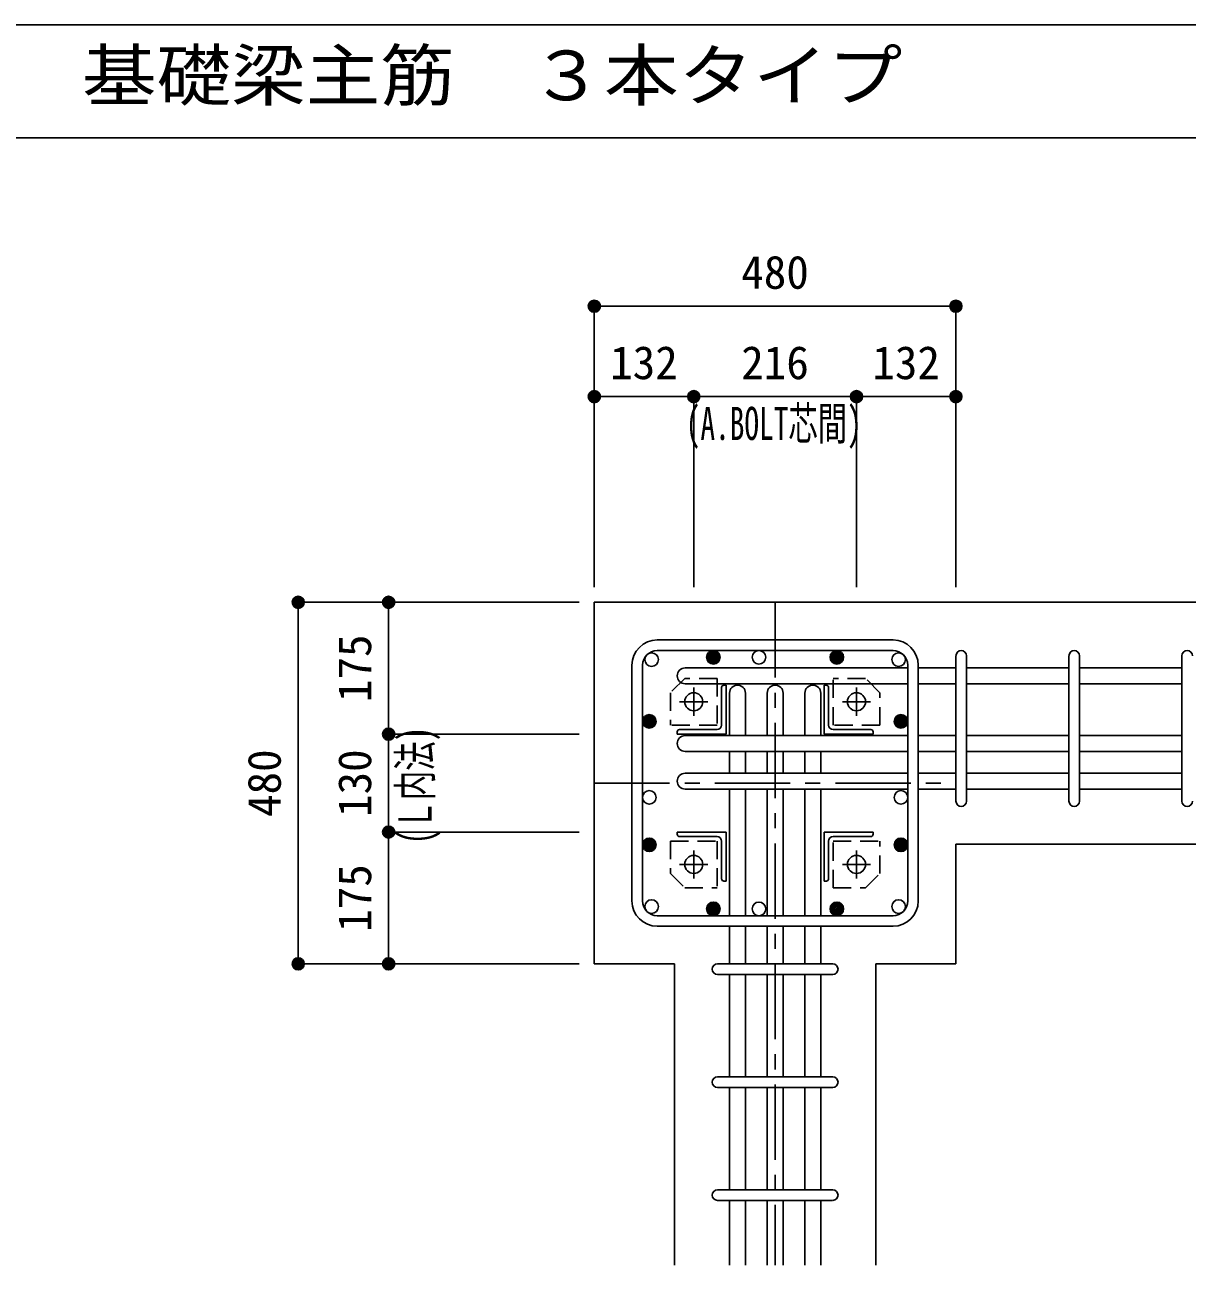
# Model space of a CAD drawing. Units: millimetres at full size, sheet at 1:20. Extents: x -3982 to 3969, y -2797 to 2801.
# Drawn here: x -628 to 915, y 1154 to 2801 of the extents above; entities that cross this region are included whole.
import ezdxf
from ezdxf.enums import TextEntityAlignment as Align

# ---------------------------------------------------------------- set-up
doc = ezdxf.new("R2010")
doc.units = ezdxf.units.MM
doc.header["$LTSCALE"] = 20
doc.header["$PDMODE"] = 32
doc.header["$PDSIZE"] = 12
doc.linetypes.add('CHAIN1', pattern=[8, 5, -1, 1, -1])
doc.linetypes.add('DASHED1', pattern=[1.8, 1.2, -0.6])
for name, color, linetype in [('6-1_躯体線', 2, 'Continuous'), ('6-2_A.Bolt_', 4, 'Continuous'), ('6-3_柱型主筋', 4, 'Continuous'), ('6-4_フープ', 7, 'Continuous'), ('6-5_梁主筋', 7, 'Continuous'), ('6-6_S.T.P.', 7, 'Continuous'), ('6-7_文字', 7, 'Continuous'), ('6-9', 4, 'DASHED1'), ('6-D_寸法', 4, 'Continuous'), ('F-0_枠', 6, 'Continuous')]:
    doc.layers.add(name, color=color, linetype=linetype)
doc.styles.add('ＭＳ ゴシック', font='')
doc.styles.get('ＭＳ ゴシック').set_extended_font_data('MS Gothic')

msp = doc.modelspace()

# ---------------------------------------------------------------- linework, layer by layer
at = {"layer": '6-1_躯体線'}
for p, q in [((1008.29, 2034.12), (128.29, 2034.12)), ((128.29, 1554.12), (128.29, 2034.12)), ((608.29, 1554.12), (608.29, 1713.12)), ((1008.29, 1713.12), (608.29, 1713.12)), ((234.79, 1554.12), (128.29, 1554.12)), ((234.79, 1154.12), (234.79, 1554.12)), ((501.79, 1154.12), (501.79, 1554.12)), ((608.29, 1554.12), (501.79, 1554.12))]:
    msp.add_line(p, q, dxfattribs=at)
at = {"layer": '6-2_A.Bolt_', "linetype": 'CHAIN1'}
for p, q in [((260.29, 1920.92), (260.29, 1883.42)), ((476.29, 1883.42), (476.29, 1920.92)), ((278.99, 1902.12), (241.49, 1902.12)), ((495.09, 1902.12), (457.59, 1902.12)), ((260.29, 1704.82), (260.29, 1667.32)), ((476.29, 1667.32), (476.29, 1704.82)), ((241.49, 1686.12), (278.99, 1686.12)), ((457.59, 1686.12), (495.09, 1686.12))]:
    msp.add_line(p, q, dxfattribs=at)
at = {"layer": '6-2_A.Bolt_'}
for p, q in [((297.29, 1921.12), (297.29, 1871.12)), ((297.29, 1877.12), (297.29, 1915.12)), ((303.29, 1924.13), (300.29, 1924.13)), ((303.29, 1924.13), (303.29, 1859.12)), ((433.29, 1924.12), (433.29, 1859.12)), ((433.29, 1924.12), (436.29, 1924.12)), ((439.29, 1921.12), (439.29, 1871.12)), ((439.29, 1915.12), (439.29, 1877.12)), ((238.29, 1859.12), (238.29, 1862.12)), ((241.29, 1865.12), (291.29, 1865.12)), ((247.29, 1865.12), (285.29, 1865.12)), ((495.29, 1865.12), (445.29, 1865.12)), ((451.29, 1865.12), (489.29, 1865.12)), ((498.29, 1859.12), (498.29, 1862.12)), ((238.29, 1859.12), (303.29, 1859.12)), ((498.29, 1859.12), (433.29, 1859.12)), ((238.29, 1729.12), (303.29, 1729.12)), ((238.29, 1729.12), (238.29, 1726.12)), ((303.29, 1664.13), (303.29, 1729.12)), ((433.29, 1664.12), (433.29, 1729.12)), ((498.29, 1729.12), (433.29, 1729.12)), ((498.29, 1729.12), (498.29, 1726.12)), ((241.29, 1723.12), (291.29, 1723.12)), ((285.29, 1723.12), (247.29, 1723.12)), ((297.29, 1667.12), (297.29, 1717.12)), ((439.29, 1667.12), (439.29, 1717.12)), ((495.29, 1723.12), (445.29, 1723.12)), ((489.29, 1723.12), (451.29, 1723.12)), ((297.29, 1673.12), (297.29, 1711.12)), ((439.29, 1711.12), (439.29, 1673.12)), ((303.29, 1664.13), (300.29, 1664.13)), ((433.29, 1664.12), (436.29, 1664.12))]:
    msp.add_line(p, q, dxfattribs=at)
at = {"layer": '6-2_A.Bolt_', "color": 3}
for centre in [(260.29, 1902.12), (476.29, 1902.12), (260.29, 1686.12), (476.29, 1686.12)]:
    msp.add_circle(centre, 12, dxfattribs=at)
at = {"layer": '6-2_A.Bolt_'}
for centre, radius, start, end in [((300.29, 1921.12), 3, 90, 180), ((436.29, 1921.12), 3, 0, 90), ((241.29, 1862.12), 3, 90, 180), ((291.29, 1871.12), 6, 270, 0), ((445.29, 1871.12), 6, 180, 270), ((495.29, 1862.12), 3, 0, 90), ((241.29, 1726.12), 3, 180, 270), ((291.29, 1717.12), 6, 0, 90), ((445.29, 1717.12), 6, 90, 180), ((495.29, 1726.12), 3, 270, 0), ((300.29, 1667.12), 3, 180, 270), ((436.29, 1667.12), 3, 270, 0)]:
    msp.add_arc(centre, radius, start, end, dxfattribs=at)
at = {"layer": '6-3_柱型主筋', "color": 3}
for centre in [(204.37, 1958.05), (346.79, 1961.12), (532.22, 1958.05), (201.29, 1775.12), (535.29, 1775.12), (204.37, 1630.2), (346.79, 1627.12), (532.22, 1630.2)]:
    msp.add_circle(centre, 9, dxfattribs=at)
at = {"layer": '6-3_柱型主筋'}
for centre, radius in [((286.33, 1961.12), 9), ((286.33, 1961.12), 7.6), ((286.33, 1961.12), 6.2), ((286.33, 1961.12), 4.8), ((286.33, 1961.12), 3.4), ((286.33, 1961.12), 2), ((286.33, 1961.12), 0.6), ((450.25, 1961.12), 9), ((450.25, 1961.12), 7.6), ((450.25, 1961.12), 6.2), ((450.25, 1961.12), 4.8), ((450.25, 1961.12), 3.4), ((450.25, 1961.12), 2), ((450.25, 1961.12), 0.6), ((201.29, 1876.09), 9), ((201.29, 1876.09), 7.6), ((201.29, 1876.09), 6.2), ((201.29, 1876.09), 4.8), ((201.29, 1876.09), 3.4), ((201.29, 1876.09), 2), ((535.29, 1876.09), 9), ((535.29, 1876.09), 7.6), ((535.29, 1876.09), 6.2), ((535.29, 1876.09), 4.8), ((535.29, 1876.09), 3.4), ((535.29, 1876.09), 2), ((201.29, 1876.09), 0.6), ((535.29, 1876.09), 0.6), ((201.29, 1712.16), 9), ((201.29, 1712.16), 7.6), ((201.29, 1712.16), 6.2), ((201.29, 1712.16), 4.8), ((201.29, 1712.16), 3.4), ((201.29, 1712.16), 2), ((201.29, 1712.16), 0.6), ((535.29, 1712.16), 9), ((535.29, 1712.16), 7.6), ((535.29, 1712.16), 6.2), ((535.29, 1712.16), 4.8), ((535.29, 1712.16), 3.4), ((535.29, 1712.16), 2), ((535.29, 1712.16), 0.6), ((286.33, 1627.12), 9), ((286.33, 1627.12), 7.6), ((286.33, 1627.12), 6.2), ((286.33, 1627.12), 4.8), ((286.33, 1627.12), 3.4), ((450.25, 1627.12), 9), ((450.25, 1627.12), 7.6), ((450.25, 1627.12), 6.2), ((450.25, 1627.12), 4.8), ((450.25, 1627.12), 3.4), ((286.33, 1627.12), 2), ((286.33, 1627.12), 0.6), ((450.25, 1627.12), 2), ((450.25, 1627.12), 0.6)]:
    msp.add_circle(centre, radius, dxfattribs=at)
at = {"layer": '6-4_フープ'}
for p, q in [((524.79, 1984.12), (211.79, 1984.12)), ((524.79, 1970.12), (211.79, 1970.12)), ((178.29, 1637.62), (178.29, 1950.62)), ((192.29, 1637.62), (192.29, 1950.62)), ((544.29, 1637.62), (544.29, 1950.62)), ((558.29, 1637.62), (558.29, 1950.62)), ((524.79, 1618.12), (211.79, 1618.12)), ((524.79, 1604.12), (211.79, 1604.12))]:
    msp.add_line(p, q, dxfattribs=at)
for centre, radius, start, end in [((211.79, 1950.62), 33.5, 90, 180), ((524.79, 1950.62), 33.5, 0, 90), ((211.79, 1950.62), 19.5, 90, 180), ((524.79, 1950.62), 19.5, 0, 90), ((211.79, 1637.62), 33.5, 180, 270), ((211.79, 1637.62), 19.5, 180, 270), ((524.79, 1637.62), 19.5, 270, 0), ((524.79, 1637.62), 33.5, 270, 0)]:
    msp.add_arc(centre, radius, start, end, dxfattribs=at)
at = {"layer": '6-5_梁主筋'}
for p, q in [((544.29, 1947.05), (248.79, 1947.05)), ((608.29, 1947.05), (558.29, 1947.05)), ((758.29, 1947.05), (622.29, 1947.05)), ((908.29, 1947.05), (772.29, 1947.05)), ((544.29, 1926.05), (248.79, 1926.05)), ((307.79, 1913.63), (307.79, 1857.12)), ((328.79, 1913.63), (328.79, 1857.12)), ((357.79, 1913.63), (357.79, 1857.12)), ((378.79, 1913.63), (378.79, 1857.12)), ((407.79, 1913.63), (407.79, 1857.12)), ((428.79, 1913.63), (428.79, 1857.12)), ((608.29, 1926.05), (558.29, 1926.05)), ((758.29, 1926.05), (622.29, 1926.05)), ((908.29, 1926.05), (772.29, 1926.05)), ((544.29, 1857.12), (248.79, 1857.12)), ((608.29, 1857.12), (558.29, 1857.12)), ((758.29, 1857.12), (622.29, 1857.12)), ((908.29, 1857.12), (772.29, 1857.12)), ((544.29, 1836.12), (248.79, 1836.12)), ((307.79, 1836.12), (307.79, 1807.12)), ((328.79, 1836.12), (328.79, 1807.12)), ((357.79, 1836.12), (357.79, 1807.12)), ((378.79, 1836.12), (378.79, 1807.12)), ((407.79, 1836.12), (407.79, 1807.12)), ((428.79, 1836.12), (428.79, 1807.12)), ((608.29, 1836.12), (558.29, 1836.12)), ((758.29, 1836.12), (622.29, 1836.12)), ((908.29, 1836.12), (772.29, 1836.12)), ((544.29, 1807.12), (248.79, 1807.12)), ((608.29, 1807.12), (558.29, 1807.12)), ((758.29, 1807.12), (622.29, 1807.12)), ((908.29, 1807.12), (772.29, 1807.12)), ((544.29, 1786.12), (248.79, 1786.12)), ((307.79, 1786.12), (307.79, 1618.12)), ((328.79, 1786.12), (328.79, 1618.12)), ((357.79, 1786.12), (357.79, 1618.12)), ((378.79, 1786.12), (378.79, 1618.12)), ((407.79, 1786.12), (407.79, 1618.12)), ((428.79, 1786.12), (428.79, 1618.12)), ((608.29, 1786.12), (558.29, 1786.12)), ((758.29, 1786.12), (622.29, 1786.12)), ((908.29, 1786.12), (772.29, 1786.12)), ((307.79, 1604.12), (307.79, 1554.12)), ((328.79, 1604.12), (328.79, 1554.12)), ((357.79, 1604.12), (357.79, 1554.12)), ((378.79, 1604.12), (378.79, 1554.12)), ((407.79, 1604.12), (407.79, 1554.12)), ((428.79, 1604.12), (428.79, 1554.12)), ((307.79, 1540.12), (307.79, 1404.12)), ((328.79, 1540.12), (328.79, 1404.12)), ((357.79, 1540.12), (357.79, 1404.12)), ((378.79, 1540.12), (378.79, 1404.12)), ((407.79, 1540.12), (407.79, 1404.12)), ((428.79, 1540.12), (428.79, 1404.12)), ((307.79, 1390.12), (307.79, 1254.12)), ((328.79, 1390.12), (328.79, 1254.12)), ((357.79, 1390.12), (357.79, 1254.12)), ((378.79, 1390.12), (378.79, 1254.12)), ((407.79, 1390.12), (407.79, 1254.12)), ((428.79, 1390.12), (428.79, 1254.12)), ((307.79, 1240.12), (307.79, 1154.12)), ((328.79, 1240.12), (328.79, 1154.12)), ((357.79, 1240.12), (357.79, 1154.12)), ((378.79, 1240.12), (378.79, 1154.12)), ((407.79, 1240.12), (407.79, 1154.12)), ((428.79, 1240.12), (428.79, 1154.12))]:
    msp.add_line(p, q, dxfattribs=at)
for centre, start, end in [((248.79, 1936.55), 90, 270), ((318.29, 1913.63), 0, 180), ((368.29, 1913.63), 0, 180), ((418.29, 1913.63), 0, 180), ((248.79, 1846.62), 90, 270), ((248.79, 1796.62), 90, 270)]:
    msp.add_arc(centre, 10.5, start, end, dxfattribs=at)
at = {"layer": '6-6_S.T.P.'}
for p, q in [((608.29, 1770.12), (608.29, 1962.66)), ((608.29, 1770.12), (608.29, 1962.66)), ((608.29, 1770.12), (608.29, 1962.66)), ((608.29, 1770.12), (608.29, 1962.66)), ((622.29, 1770.12), (622.29, 1962.66)), ((622.29, 1770.12), (622.29, 1962.66)), ((622.29, 1770.12), (622.29, 1962.66)), ((622.29, 1770.12), (622.29, 1962.66)), ((758.29, 1770.12), (758.29, 1962.66)), ((772.29, 1770.12), (772.29, 1962.66)), ((908.29, 1770.12), (908.29, 1962.66)), ((291.79, 1554.12), (444.4, 1554.12)), ((291.79, 1540.12), (444.4, 1540.12)), ((291.79, 1404.12), (444.4, 1404.12)), ((291.79, 1390.12), (444.4, 1390.12)), ((291.79, 1254.12), (444.4, 1254.12)), ((291.79, 1240.12), (444.4, 1240.12))]:
    msp.add_line(p, q, dxfattribs=at)
for centre, start, end in [((615.29, 1963.05), 0, 180), ((615.29, 1963.05), 0, 180), ((615.29, 1963.05), 0, 180), ((615.29, 1963.05), 0, 180), ((765.29, 1963.05), 0, 180), ((915.29, 1963.05), 0, 180), ((615.29, 1770.12), 180, 0), ((615.29, 1770.12), 180, 0), ((615.29, 1770.12), 180, 0), ((615.29, 1770.12), 180, 0), ((765.29, 1770.12), 180, 0), ((915.29, 1770.12), 180, 0), ((291.79, 1547.12), 90, 270), ((291.79, 1547.12), 90, 270), ((291.79, 1547.12), 90, 270), ((291.79, 1547.12), 90, 270), ((444.79, 1547.12), 270, 90), ((444.79, 1547.12), 270, 90), ((444.79, 1547.12), 270, 90), ((444.79, 1547.12), 270, 90), ((291.79, 1397.12), 90, 270), ((444.79, 1397.12), 270, 90), ((291.79, 1247.12), 90, 270), ((444.79, 1247.12), 270, 90)]:
    msp.add_arc(centre, 7, start, end, dxfattribs=at)
at = {"layer": '6-9'}
for p, q in [((291.29, 1933.12), (248.29, 1933.12)), ((291.29, 1933.12), (291.29, 1871.12)), ((445.29, 1871.12), (445.29, 1933.12)), ((507.29, 1871.12), (507.29, 1914.12)), ((291.29, 1871.12), (229.29, 1871.12)), ((507.29, 1871.12), (445.29, 1871.12)), ((229.29, 1717.12), (229.29, 1674.12)), ((445.29, 1655.12), (488.29, 1655.12))]:
    msp.add_line(p, q, dxfattribs=at)
for points in [[(248.29, 1933.12), (229.29, 1914.12), (229.29, 1871.12)], [(507.29, 1914.12), (488.29, 1933.12), (445.29, 1933.12)], [(229.29, 1717.12), (291.29, 1717.12), (291.29, 1655.12)], [(445.29, 1655.12), (445.29, 1717.12), (507.29, 1717.12)], [(488.29, 1655.12), (507.29, 1674.12), (507.29, 1717.12)], [(229.29, 1674.12), (248.29, 1655.12), (291.29, 1655.12)]]:
    msp.add_lwpolyline(points, dxfattribs=at)
at = {"layer": '6-D_寸法'}
for p, q in [((128.29, 2427.15), (608.29, 2427.15)), ((608.29, 2427.15), (608.29, 2307.15)), ((128.29, 2307.15), (260.29, 2307.15)), ((260.29, 2307.15), (260.29, 2054.12)), ((260.29, 2307.15), (476.29, 2307.15)), ((476.29, 2307.15), (476.29, 2054.12)), ((476.29, 2307.15), (608.29, 2307.15)), ((608.29, 2307.15), (608.29, 2054.12)), ((-264.74, 2034.12), (-264.74, 1554.12)), ((-144.74, 2034.12), (-144.74, 1859.12)), ((-144.74, 1859.12), (108.29, 1859.12)), ((-144.74, 1859.12), (-144.74, 1729.12)), ((-144.74, 1729.12), (108.29, 1729.12)), ((-144.74, 1729.12), (-144.74, 1554.12))]:
    msp.add_line(p, q, dxfattribs=at)
at = {"layer": '6-D_寸法', "linetype": 'CHAIN1'}
for p, q in [((368.29, 2034.12), (368.29, 1154.12)), ((128.29, 1794.12), (608.29, 1794.12))]:
    msp.add_line(p, q, dxfattribs=at)
at = {"layer": '6-D_寸法'}
for points in [[(128.29, 2427.15), (128.29, 2307.15), (128.29, 2054.12)], [(-264.74, 2034.12), (-144.74, 2034.12), (108.29, 2034.12)], [(-264.74, 1554.12), (-144.74, 1554.12), (108.29, 1554.12)]]:
    msp.add_lwpolyline(points, dxfattribs=at)
for centre, radius in [((128.29, 2427.15), 8), ((128.29, 2427.15), 7.2), ((128.29, 2427.15), 6.4), ((128.29, 2427.15), 5.6), ((128.29, 2427.15), 4.8), ((128.29, 2427.15), 4), ((128.29, 2427.15), 3.2), ((128.29, 2427.15), 2.4), ((128.29, 2427.15), 1.6), ((128.29, 2427.15), 0.8), ((608.29, 2427.15), 8), ((608.29, 2427.15), 7.2), ((608.29, 2427.15), 6.4), ((608.29, 2427.15), 5.6), ((608.29, 2427.15), 4.8), ((608.29, 2427.15), 4), ((608.29, 2427.15), 3.2), ((608.29, 2427.15), 2.4), ((608.29, 2427.15), 1.6), ((608.29, 2427.15), 0.8), ((128.29, 2307.15), 8), ((128.29, 2307.15), 7.2), ((128.29, 2307.15), 6.4), ((128.29, 2307.15), 5.6), ((128.29, 2307.15), 4.8), ((128.29, 2307.15), 4), ((128.29, 2307.15), 3.2), ((128.29, 2307.15), 2.4), ((128.29, 2307.15), 1.6), ((128.29, 2307.15), 0.8), ((260.29, 2307.15), 8), ((260.29, 2307.15), 7.2), ((260.29, 2307.15), 6.4), ((260.29, 2307.15), 5.6), ((260.29, 2307.15), 4.8), ((260.29, 2307.15), 4), ((260.29, 2307.15), 3.2), ((260.29, 2307.15), 2.4), ((260.29, 2307.15), 1.6), ((260.29, 2307.15), 0.8), ((476.29, 2307.15), 8), ((476.29, 2307.15), 7.2), ((476.29, 2307.15), 6.4), ((476.29, 2307.15), 5.6), ((476.29, 2307.15), 4.8), ((476.29, 2307.15), 4), ((476.29, 2307.15), 3.2), ((476.29, 2307.15), 2.4), ((476.29, 2307.15), 1.6), ((476.29, 2307.15), 0.8), ((608.29, 2307.15), 8), ((608.29, 2307.15), 7.2), ((608.29, 2307.15), 6.4), ((608.29, 2307.15), 5.6), ((608.29, 2307.15), 4.8), ((608.29, 2307.15), 4), ((608.29, 2307.15), 3.2), ((608.29, 2307.15), 2.4), ((608.29, 2307.15), 1.6), ((608.29, 2307.15), 0.8), ((-264.74, 2034.12), 8), ((-144.74, 2034.12), 8), ((-264.74, 2034.12), 7.2), ((-264.74, 2034.12), 6.4), ((-264.74, 2034.12), 5.6), ((-264.74, 2034.12), 4.8), ((-264.74, 2034.12), 4), ((-264.74, 2034.12), 3.2), ((-264.74, 2034.12), 2.4), ((-264.74, 2034.12), 1.6), ((-264.74, 2034.12), 0.8), ((-144.74, 2034.12), 7.2), ((-144.74, 2034.12), 6.4), ((-144.74, 2034.12), 5.6), ((-144.74, 2034.12), 4.8), ((-144.74, 2034.12), 4), ((-144.74, 2034.12), 3.2), ((-144.74, 2034.12), 2.4), ((-144.74, 2034.12), 1.6), ((-144.74, 2034.12), 0.8), ((-144.74, 1859.12), 8), ((-144.74, 1859.12), 7.2), ((-144.74, 1859.12), 6.4), ((-144.74, 1859.12), 5.6), ((-144.74, 1859.12), 4.8), ((-144.74, 1859.12), 4), ((-144.74, 1859.12), 3.2), ((-144.74, 1859.12), 2.4), ((-144.74, 1859.12), 1.6), ((-144.74, 1859.12), 0.8), ((-144.74, 1729.12), 8), ((-144.74, 1729.12), 7.2), ((-144.74, 1729.12), 6.4), ((-144.74, 1729.12), 5.6), ((-144.74, 1729.12), 4.8), ((-144.74, 1729.12), 4), ((-144.74, 1729.12), 3.2), ((-144.74, 1729.12), 2.4), ((-144.74, 1729.12), 1.6), ((-144.74, 1729.12), 0.8), ((-264.74, 1554.12), 8), ((-264.74, 1554.12), 7.2), ((-264.74, 1554.12), 6.4), ((-264.74, 1554.12), 5.6), ((-264.74, 1554.12), 4.8), ((-264.74, 1554.12), 4), ((-264.74, 1554.12), 3.2), ((-264.74, 1554.12), 2.4), ((-264.74, 1554.12), 1.6), ((-264.74, 1554.12), 0.8), ((-144.74, 1554.12), 8), ((-144.74, 1554.12), 7.2), ((-144.74, 1554.12), 6.4), ((-144.74, 1554.12), 5.6), ((-144.74, 1554.12), 4.8), ((-144.74, 1554.12), 4), ((-144.74, 1554.12), 3.2), ((-144.74, 1554.12), 2.4), ((-144.74, 1554.12), 1.6), ((-144.74, 1554.12), 0.8)]:
    msp.add_circle(centre, radius, dxfattribs=at)
at = {"layer": '6-D_寸法', "color": 7}
for p in [(128.29, 2427.15), (608.29, 2427.15), (128.29, 2307.15), (260.29, 2307.15), (476.29, 2307.15), (608.29, 2307.15), (-264.74, 2034.12), (-144.74, 2034.12), (-144.74, 1859.12), (-144.74, 1729.12), (-264.74, 1554.12), (-144.74, 1554.12)]:
    msp.add_point(p, dxfattribs=at)
at = {"layer": 'F-0_枠'}
msp.add_line((-3981.92, 2800.77), (3969.4, 2800.77), dxfattribs=at)
at = {"layer": 'F-0_枠', "color": 2}
msp.add_line((-3981.92, 2650.77), (2482.4, 2650.77), dxfattribs=at)

# ---------------------------------------------------------------- texts
at = {"layer": '6-7_文字', "color": 2, "style": 'ＭＳ ゴシック', "width": 1.1}
msp.add_text('\u3000\u3000基礎梁主筋\u3000３本タイプ', height=65.98, dxfattribs=at).set_placement((-749.76, 2680.77), align=Align.BOTTOM_LEFT)
at = {"layer": '6-7_文字', "color": 4, "style": 'ＭＳ ゴシック', "width": 0.65}
msp.add_text('(A.BOLT芯間)', height=43.99, dxfattribs=at).set_placement((249.7, 2236.42), align=Align.BOTTOM_LEFT)
msp.add_text('(Ｌ内法)', height=43.99, rotation=90, dxfattribs=at).set_placement((-74.52, 1713.07), align=Align.BOTTOM_LEFT)
at = {"layer": '6-D_寸法', "style": 'ＭＳ ゴシック'}
for s, p in [('480', (323.29, 2437.15)), ('132', (149.29, 2317.15)), ('216', (323.29, 2317.15)), ('132', (497.29, 2317.15))]:
    msp.add_text(s, height=43.99, dxfattribs=at).set_placement(p, align=Align.BOTTOM_LEFT)
for s, p in [('175', (-154.74, 1901.62)), ('480', (-274.74, 1749.12)), ('130', (-154.74, 1749.12)), ('175', (-154.74, 1596.62))]:
    msp.add_text(s, height=43.99, rotation=90, dxfattribs=at).set_placement(p, align=Align.BOTTOM_LEFT)

doc.saveas('drawing.dxf')
